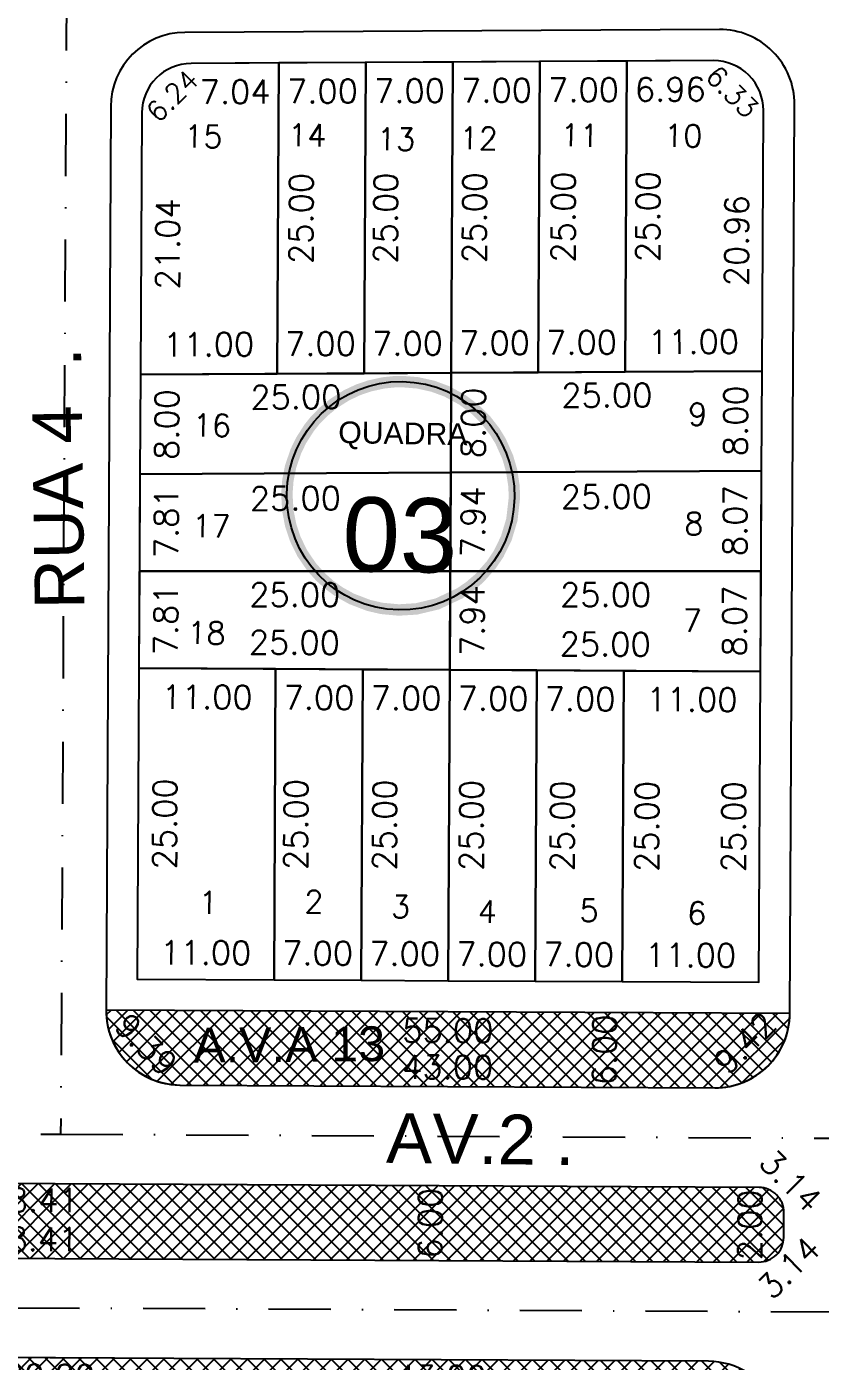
# Model space of a CAD drawing. Header units: millimetres. Extents: x -4430026 to 4783824, y 584 to 9593110.
# Drawn here: x 1808 to 1871.9, y 1393 to 1500.4 of the extents above; entities that cross this region are included whole.
import ezdxf
from ezdxf.enums import TextEntityAlignment as Align

# ---------------------------------------------------------------- set-up
doc = ezdxf.new("R2010")
doc.units = ezdxf.units.MM
doc.linetypes.add('CONTINUO', pattern=[0])
doc.linetypes.add('DASHDOT', pattern=[1, 0.5, -0.25, 0, -0.25])
for name, color, linetype in [('Bra-Rua Calçadas', 1, 'Continuous'), ('Calçada', 1, 'Continuous'), ('Cota', 8, 'Continuous'), ('Cota Curvas', 2, 'Continuous'), ('EIXO DAS VIAS', 252, 'DASHDOT'), ('Lotes', 2, 'Continuous'), ('Nomes de Ruas', 3, 'Continuous'), ('Numero de lotes', 5, 'Continuous'), ('númeraçãoquadras', 4, 'Continuous'), ('TXT A.VERDES', 7, 'Continuous'), ('Área Verde Alameda etc.', 92, 'Continuous')]:
    doc.layers.add(name, color=color, linetype=linetype)
doc.styles.add('arcad1', font='romans.shx')
doc.styles.add('ARIAL', font='arial.ttf', dxfattribs={"height": 0.25})
doc.styles.add('ROMANS', font='romans.shx')
doc.styles.add('STYLE1', font='sanss___.ttf')
doc.dimstyles.new('BOLA100', dxfattribs={"dimscale": 0, "dimtxt": 1.9, "dimasz": 0.18, "dimexe": 0.18, "dimexo": 0.063, "dimgap": 0, "dimtad": 1, "dimzin": 4, "dimdsep": 46, "dimtxsty": 'ROMANS', "dimcen": 0.09, "dimse1": 1, "dimse2": 1, "dimsd1": 1, "dimsd2": 1, "dimclrt": 256, "dimaunit": 1, "dimadec": 4, "dimazin": 0, "dimtfac": 1.2, "dimtix": 1, "dimtmove": 2, "dimatfit": 3, "dimfxl": 1, "dimtvp": 2, "dimtolj": 1, "dimtzin": 4, "dimarcsym": 0})
pattern_1 = [(45, (-350710.31295, -9590084.73025), (-0.67351920908, 0.67351920908), []), (135, (-350710.31295, -9590084.73025), (-0.67351920908, -0.67351920908), [])]

# ---------------------------------------------------------------- blocks, each defined once
blk = doc.blocks.new('*D161')
at = {"layer": 'DEFPOINTS', "color": 0}
for p in [(1821.27, 1497.43), (1828.31, 1497.47), (1828.33, 1494.22)]:
    blk.add_point(p, dxfattribs=at)
at = {"layer": 'Cota', "insert": (1824.8, 1495.15), "char_height": 1.9, "attachment_point": 5, "rotation": 0.3104, "style": 'ROMANS'}
blk.add_mtext('\\A1;7.04', dxfattribs=at)
blk = doc.blocks.new('*D162')
at = {"layer": 'DEFPOINTS', "color": 0}
for p in [(1828.18, 1473.91), (1817.18, 1472.4), (1828.18, 1472.46)]:
    blk.add_point(p, dxfattribs=at)
at = {"layer": 'Cota', "insert": (1822.67, 1474.83), "char_height": 1.9, "attachment_point": 5, "rotation": 0.3104, "style": 'ROMANS'}
blk.add_mtext('\\A1;11.00', dxfattribs=at)
blk = doc.blocks.new('*D163')
at = {"layer": 'DEFPOINTS', "color": 0}
for p in [(1817.18, 1472.4), (1842.18, 1472.54), (1842.2, 1469.72)]:
    blk.add_point(p, dxfattribs=at)
at = {"layer": 'Cota', "insert": (1829.69, 1470.6), "char_height": 1.9, "attachment_point": 5, "rotation": 0.3104, "style": 'ROMANS'}
blk.add_mtext('\\A1;25.00', dxfattribs=at)
blk = doc.blocks.new('*D164')
at = {"layer": 'DEFPOINTS', "color": 0}
for p in [(1817.14, 1464.4), (1842.14, 1464.54), (1842.16, 1461.57)]:
    blk.add_point(p, dxfattribs=at)
at = {"layer": 'Cota', "insert": (1829.65, 1462.45), "char_height": 1.9, "attachment_point": 5, "rotation": 0.3104, "style": 'ROMANS'}
blk.add_mtext('\\A1;25.00', dxfattribs=at)
blk = doc.blocks.new('*D165')
at = {"layer": 'DEFPOINTS', "color": 0}
for p in [(1817.1, 1456.59), (1842.1, 1456.6), (1842.1, 1453.75)]:
    blk.add_point(p, dxfattribs=at)
at = {"layer": 'Cota', "insert": (1829.6, 1454.7), "char_height": 1.9, "attachment_point": 5, "rotation": 0.0079, "style": 'ROMANS'}
blk.add_mtext('\\A1;25.00', dxfattribs=at)
blk = doc.blocks.new('*D166')
at = {"layer": 'DEFPOINTS', "color": 0}
for p in [(1842.07, 1449.84), (1817.06, 1448.79), (1842.06, 1448.66)]:
    blk.add_point(p, dxfattribs=at)
at = {"layer": 'Cota', "insert": (1829.57, 1450.85), "char_height": 1.9, "attachment_point": 5, "rotation": 359.7053, "style": 'ROMANS'}
blk.add_mtext('\\A1;25.00', dxfattribs=at)
blk = doc.blocks.new('*D167')
at = {"layer": 'DEFPOINTS', "color": 0}
for p in [(1817.06, 1448.79), (1828.06, 1448.73), (1828.05, 1445.49)]:
    blk.add_point(p, dxfattribs=at)
at = {"layer": 'Cota', "insert": (1822.55, 1446.47), "char_height": 1.9, "attachment_point": 5, "rotation": 359.7053, "style": 'ROMANS'}
blk.add_mtext('\\A1;11.00', dxfattribs=at)
blk = doc.blocks.new('*D168')
at = {"layer": 'DEFPOINTS', "color": 0}
for p in [(1827.94, 1424.93), (1816.93, 1423.79), (1827.93, 1423.73)]:
    blk.add_point(p, dxfattribs=at)
at = {"layer": 'Cota', "insert": (1822.44, 1425.91), "char_height": 1.9, "attachment_point": 5, "rotation": 359.7053, "style": 'ROMANS'}
blk.add_mtext('\\A1;11.00', dxfattribs=at)
blk = doc.blocks.new('*D169')
at = {"layer": 'DEFPOINTS', "color": 0}
for p in [(1817.06, 1448.79), (1820.16, 1448.77), (1816.93, 1423.79)]:
    blk.add_point(p, dxfattribs=at)
at = {"layer": 'Cota', "insert": (1819.14, 1436.27), "char_height": 1.9, "attachment_point": 5, "rotation": 89.7053, "style": 'ROMANS'}
blk.add_mtext('\\A1;25.00', dxfattribs=at)
blk = doc.blocks.new('*D170')
at = {"layer": 'DEFPOINTS', "color": 0}
for p in [(1828.06, 1448.73), (1830.7, 1448.72), (1827.93, 1423.73)]:
    blk.add_point(p, dxfattribs=at)
at = {"layer": 'Cota', "insert": (1829.69, 1436.22), "char_height": 1.9, "attachment_point": 5, "rotation": 89.7053, "style": 'ROMANS'}
blk.add_mtext('\\A1;25.00', dxfattribs=at)
blk = doc.blocks.new('*D171')
at = {"layer": 'DEFPOINTS', "color": 0}
for p in [(1835.06, 1448.69), (1837.85, 1448.68), (1834.93, 1423.69)]:
    blk.add_point(p, dxfattribs=at)
at = {"layer": 'Cota', "insert": (1836.83, 1436.18), "char_height": 1.9, "attachment_point": 5, "rotation": 89.7053, "style": 'ROMANS'}
blk.add_mtext('\\A1;25.00', dxfattribs=at)
blk = doc.blocks.new('*D172')
at = {"layer": 'DEFPOINTS', "color": 0}
for p in [(1842.06, 1448.66), (1844.82, 1448.64), (1841.93, 1423.66)]:
    blk.add_point(p, dxfattribs=at)
at = {"layer": 'Cota', "insert": (1843.81, 1436.15), "char_height": 1.9, "attachment_point": 5, "rotation": 89.7053, "style": 'ROMANS'}
blk.add_mtext('\\A1;25.00', dxfattribs=at)
blk = doc.blocks.new('*D173')
at = {"layer": 'DEFPOINTS', "color": 0}
for p in [(1849.06, 1448.62), (1852.13, 1448.6), (1848.93, 1423.62)]:
    blk.add_point(p, dxfattribs=at)
at = {"layer": 'Cota', "insert": (1851.12, 1436.11), "char_height": 1.9, "attachment_point": 5, "rotation": 89.7053, "style": 'ROMANS'}
blk.add_mtext('\\A1;25.00', dxfattribs=at)
blk = doc.blocks.new('*D174')
at = {"layer": 'DEFPOINTS', "color": 0}
for p in [(1856.06, 1448.58), (1858.94, 1448.57), (1855.93, 1423.59)]:
    blk.add_point(p, dxfattribs=at)
at = {"layer": 'Cota', "insert": (1857.92, 1436.07), "char_height": 1.9, "attachment_point": 5, "rotation": 89.7053, "style": 'ROMANS'}
blk.add_mtext('\\A1;25.00', dxfattribs=at)
blk = doc.blocks.new('*D175')
at = {"layer": 'DEFPOINTS', "color": 0}
for p in [(1865.91, 1448.53), (1867.06, 1448.53), (1866.93, 1423.53)]:
    blk.add_point(p, dxfattribs=at)
at = {"layer": 'Cota', "insert": (1864.9, 1436.04), "char_height": 1.9, "attachment_point": 5, "rotation": 89.7053, "style": 'ROMANS'}
blk.add_mtext('\\A1;25.00', dxfattribs=at)
blk = doc.blocks.new('*D176')
at = {"layer": 'DEFPOINTS', "color": 0}
for p in [(1865.95, 1456.61), (1867.1, 1456.6), (1867.06, 1448.53)]:
    blk.add_point(p, dxfattribs=at)
at = {"layer": 'Cota', "insert": (1864.98, 1452.58), "char_height": 1.9, "attachment_point": 5, "rotation": 89.7053, "style": 'ROMANS'}
blk.add_mtext('\\A1;8.07', dxfattribs=at)
blk = doc.blocks.new('*D177')
at = {"layer": 'DEFPOINTS', "color": 0}
for p in [(1865.99, 1464.68), (1867.14, 1464.67), (1867.1, 1456.6)]:
    blk.add_point(p, dxfattribs=at)
at = {"layer": 'Cota', "insert": (1865.02, 1460.65), "char_height": 1.9, "attachment_point": 5, "rotation": 89.7053, "style": 'ROMANS'}
blk.add_mtext('\\A1;8.07', dxfattribs=at)
blk = doc.blocks.new('*D178')
at = {"layer": 'DEFPOINTS', "color": 0}
for p in [(1866.04, 1472.68), (1867.19, 1472.68), (1867.14, 1464.67)]:
    blk.add_point(p, dxfattribs=at)
at = {"layer": 'Cota', "insert": (1865.06, 1468.69), "char_height": 1.9, "attachment_point": 5, "rotation": 89.7053, "style": 'ROMANS'}
blk.add_mtext('\\A1;8.00', dxfattribs=at)
blk = doc.blocks.new('*D179')
at = {"layer": 'DEFPOINTS', "color": 0}
for p in [(1866.14, 1493.64), (1867.29, 1493.63), (1867.19, 1472.68)]:
    blk.add_point(p, dxfattribs=at)
at = {"layer": 'Cota', "insert": (1865.14, 1483.17), "char_height": 1.9, "attachment_point": 5, "rotation": 89.7053, "style": 'ROMANS'}
blk.add_mtext('\\A1;20.96', dxfattribs=at)
blk = doc.blocks.new('*D180')
at = {"layer": 'DEFPOINTS', "color": 0}
for p in [(1828.31, 1497.47), (1835.31, 1497.5), (1835.33, 1494.26)]:
    blk.add_point(p, dxfattribs=at)
at = {"layer": 'Cota', "insert": (1831.83, 1495.19), "char_height": 1.9, "attachment_point": 5, "rotation": 0.3104, "style": 'ROMANS'}
blk.add_mtext('\\A1;7.00', dxfattribs=at)
blk = doc.blocks.new('*D181')
at = {"layer": 'DEFPOINTS', "color": 0}
for p in [(1835.31, 1497.5), (1842.31, 1497.54), (1842.33, 1494.29)]:
    blk.add_point(p, dxfattribs=at)
at = {"layer": 'Cota', "insert": (1838.83, 1495.23), "char_height": 1.9, "attachment_point": 5, "rotation": 0.3104, "style": 'ROMANS'}
blk.add_mtext('\\A1;7.00', dxfattribs=at)
blk = doc.blocks.new('*D182')
at = {"layer": 'DEFPOINTS', "color": 0}
for p in [(1842.31, 1497.54), (1849.31, 1497.58), (1849.33, 1494.33)]:
    blk.add_point(p, dxfattribs=at)
at = {"layer": 'Cota', "insert": (1845.83, 1495.26), "char_height": 1.9, "attachment_point": 5, "rotation": 0.3104, "style": 'ROMANS'}
blk.add_mtext('\\A1;7.00', dxfattribs=at)
blk = doc.blocks.new('*D183')
at = {"layer": 'DEFPOINTS', "color": 0}
for p in [(1849.31, 1497.58), (1856.31, 1497.62), (1856.33, 1494.37)]:
    blk.add_point(p, dxfattribs=at)
at = {"layer": 'Cota', "insert": (1852.83, 1495.3), "char_height": 1.9, "attachment_point": 5, "rotation": 0.3104, "style": 'ROMANS'}
blk.add_mtext('\\A1;7.00', dxfattribs=at)
blk = doc.blocks.new('*D184')
at = {"layer": 'DEFPOINTS', "color": 0}
for p in [(1856.31, 1497.62), (1863.27, 1497.65), (1863.29, 1494.41)]:
    blk.add_point(p, dxfattribs=at)
at = {"layer": 'Cota', "insert": (1859.81, 1495.34), "char_height": 1.9, "attachment_point": 5, "rotation": 0.3104, "style": 'ROMANS'}
blk.add_mtext('\\A1;6.96', dxfattribs=at)
blk = doc.blocks.new('*D185')
at = {"layer": 'DEFPOINTS', "color": 0}
for p in [(1835.18, 1473.94), (1828.18, 1472.46), (1835.18, 1472.5)]:
    blk.add_point(p, dxfattribs=at)
at = {"layer": 'Cota', "insert": (1831.67, 1474.88), "char_height": 1.9, "attachment_point": 5, "rotation": 0.3104, "style": 'ROMANS'}
blk.add_mtext('\\A1;7.00', dxfattribs=at)
blk = doc.blocks.new('*D186')
at = {"layer": 'DEFPOINTS', "color": 0}
for p in [(1842.18, 1473.98), (1835.18, 1472.5), (1842.18, 1472.54)]:
    blk.add_point(p, dxfattribs=at)
at = {"layer": 'Cota', "insert": (1838.67, 1474.91), "char_height": 1.9, "attachment_point": 5, "rotation": 0.3104, "style": 'ROMANS'}
blk.add_mtext('\\A1;7.00', dxfattribs=at)
blk = doc.blocks.new('*D187')
at = {"layer": 'DEFPOINTS', "color": 0}
for p in [(1849.18, 1474.02), (1842.18, 1472.54), (1849.19, 1472.58)]:
    blk.add_point(p, dxfattribs=at)
at = {"layer": 'Cota', "insert": (1845.67, 1474.95), "char_height": 1.9, "attachment_point": 5, "rotation": 0.3104, "style": 'ROMANS'}
blk.add_mtext('\\A1;7.00', dxfattribs=at)
blk = doc.blocks.new('*D188')
at = {"layer": 'DEFPOINTS', "color": 0}
for p in [(1856.18, 1474.06), (1856.19, 1472.62), (1849.19, 1472.58)]:
    blk.add_point(p, dxfattribs=at)
at = {"layer": 'Cota', "insert": (1852.67, 1474.99), "char_height": 1.9, "attachment_point": 5, "rotation": 0.3104, "style": 'ROMANS'}
blk.add_mtext('\\A1;7.00', dxfattribs=at)
blk = doc.blocks.new('*D189')
at = {"layer": 'DEFPOINTS', "color": 0}
for p in [(1867.18, 1474.12), (1856.19, 1472.62), (1867.19, 1472.68)]:
    blk.add_point(p, dxfattribs=at)
at = {"layer": 'Cota', "insert": (1861.67, 1475.04), "char_height": 1.9, "attachment_point": 5, "rotation": 0.3104, "style": 'ROMANS'}
blk.add_mtext('\\A1;11.00', dxfattribs=at)
blk = doc.blocks.new('*D190')
at = {"layer": 'DEFPOINTS', "color": 0}
for p in [(1867.19, 1472.68), (1842.18, 1472.54), (1867.2, 1469.86)]:
    blk.add_point(p, dxfattribs=at)
at = {"layer": 'Cota', "insert": (1854.7, 1470.74), "char_height": 1.9, "attachment_point": 5, "rotation": 0.3104, "style": 'ROMANS'}
blk.add_mtext('\\A1;25.00', dxfattribs=at)
blk = doc.blocks.new('*D191')
at = {"layer": 'DEFPOINTS', "color": 0}
for p in [(1842.14, 1464.54), (1867.14, 1464.67), (1867.16, 1461.7)]:
    blk.add_point(p, dxfattribs=at)
at = {"layer": 'Cota', "insert": (1854.66, 1462.59), "char_height": 1.9, "attachment_point": 5, "rotation": 0.3104, "style": 'ROMANS'}
blk.add_mtext('\\A1;25.00', dxfattribs=at)
blk = doc.blocks.new('*D192')
at = {"layer": 'DEFPOINTS', "color": 0}
for p in [(1842.1, 1456.6), (1867.1, 1456.6), (1867.1, 1453.75)]:
    blk.add_point(p, dxfattribs=at)
at = {"layer": 'Cota', "insert": (1854.6, 1454.7), "char_height": 1.9, "attachment_point": 5, "rotation": 0.0079, "style": 'ROMANS'}
blk.add_mtext('\\A1;25.00', dxfattribs=at)
blk = doc.blocks.new('*D193')
at = {"layer": 'DEFPOINTS', "color": 0}
for p in [(1867.07, 1449.71), (1842.06, 1448.66), (1867.06, 1448.53)]:
    blk.add_point(p, dxfattribs=at)
at = {"layer": 'Cota', "insert": (1854.57, 1450.72), "char_height": 1.9, "attachment_point": 5, "rotation": 359.7053, "style": 'ROMANS'}
blk.add_mtext('\\A1;25.00', dxfattribs=at)
blk = doc.blocks.new('*D194')
at = {"layer": 'DEFPOINTS', "color": 0}
for p in [(1828.06, 1448.73), (1835.06, 1448.69), (1835.05, 1445.45)]:
    blk.add_point(p, dxfattribs=at)
at = {"layer": 'Cota', "insert": (1831.55, 1446.42), "char_height": 1.9, "attachment_point": 5, "rotation": 359.7053, "style": 'ROMANS'}
blk.add_mtext('\\A1;7.00', dxfattribs=at)
blk = doc.blocks.new('*D195')
at = {"layer": 'DEFPOINTS', "color": 0}
for p in [(1835.06, 1448.69), (1842.06, 1448.66), (1842.05, 1445.42)]:
    blk.add_point(p, dxfattribs=at)
at = {"layer": 'Cota', "insert": (1838.55, 1446.39), "char_height": 1.9, "attachment_point": 5, "rotation": 359.7053, "style": 'ROMANS'}
blk.add_mtext('\\A1;7.00', dxfattribs=at)
blk = doc.blocks.new('*D196')
at = {"layer": 'DEFPOINTS', "color": 0}
for p in [(1842.06, 1448.66), (1849.06, 1448.62), (1849.05, 1445.38)]:
    blk.add_point(p, dxfattribs=at)
at = {"layer": 'Cota', "insert": (1845.55, 1446.35), "char_height": 1.9, "attachment_point": 5, "rotation": 359.7053, "style": 'ROMANS'}
blk.add_mtext('\\A1;7.00', dxfattribs=at)
blk = doc.blocks.new('*D197')
at = {"layer": 'DEFPOINTS', "color": 0}
for p in [(1849.06, 1448.62), (1856.06, 1448.58), (1856.05, 1445.35)]:
    blk.add_point(p, dxfattribs=at)
at = {"layer": 'Cota', "insert": (1852.55, 1446.31), "char_height": 1.9, "attachment_point": 5, "rotation": 359.7053, "style": 'ROMANS'}
blk.add_mtext('\\A1;7.00', dxfattribs=at)
blk = doc.blocks.new('*D198')
at = {"layer": 'DEFPOINTS', "color": 0}
for p in [(1856.06, 1448.58), (1867.06, 1448.53), (1867.05, 1445.29)]:
    blk.add_point(p, dxfattribs=at)
at = {"layer": 'Cota', "insert": (1861.55, 1446.27), "char_height": 1.9, "attachment_point": 5, "rotation": 359.7053, "style": 'ROMANS'}
blk.add_mtext('\\A1;11.00', dxfattribs=at)
blk = doc.blocks.new('*D199')
at = {"layer": 'DEFPOINTS', "color": 0}
for p in [(1834.94, 1424.9), (1827.93, 1423.73), (1834.93, 1423.69)]:
    blk.add_point(p, dxfattribs=at)
at = {"layer": 'Cota', "insert": (1831.44, 1425.87), "char_height": 1.9, "attachment_point": 5, "rotation": 359.7053, "style": 'ROMANS'}
blk.add_mtext('\\A1;7.00', dxfattribs=at)
blk = doc.blocks.new('*D200')
at = {"layer": 'DEFPOINTS', "color": 0}
for p in [(1841.94, 1424.86), (1834.93, 1423.69), (1841.93, 1423.66)]:
    blk.add_point(p, dxfattribs=at)
at = {"layer": 'Cota', "insert": (1838.44, 1425.83), "char_height": 1.9, "attachment_point": 5, "rotation": 359.7053, "style": 'ROMANS'}
blk.add_mtext('\\A1;7.00', dxfattribs=at)
blk = doc.blocks.new('*D201')
at = {"layer": 'DEFPOINTS', "color": 0}
for p in [(1848.94, 1424.83), (1841.93, 1423.66), (1848.93, 1423.62)]:
    blk.add_point(p, dxfattribs=at)
at = {"layer": 'Cota', "insert": (1845.44, 1425.79), "char_height": 1.9, "attachment_point": 5, "rotation": 359.7053, "style": 'ROMANS'}
blk.add_mtext('\\A1;7.00', dxfattribs=at)
blk = doc.blocks.new('*D202')
at = {"layer": 'DEFPOINTS', "color": 0}
for p in [(1855.94, 1424.79), (1848.93, 1423.62), (1855.93, 1423.59)]:
    blk.add_point(p, dxfattribs=at)
at = {"layer": 'Cota', "insert": (1852.44, 1425.76), "char_height": 1.9, "attachment_point": 5, "rotation": 359.7053, "style": 'ROMANS'}
blk.add_mtext('\\A1;7.00', dxfattribs=at)
blk = doc.blocks.new('*D203')
at = {"layer": 'DEFPOINTS', "color": 0}
for p in [(1866.94, 1424.73), (1855.93, 1423.59), (1866.93, 1423.53)]:
    blk.add_point(p, dxfattribs=at)
at = {"layer": 'Cota', "insert": (1861.44, 1425.71), "char_height": 1.9, "attachment_point": 5, "rotation": 359.7053, "style": 'ROMANS'}
blk.add_mtext('\\A1;11.00', dxfattribs=at)
blk = doc.blocks.new('*D204')
at = {"layer": 'DEFPOINTS', "color": 0}
for p in [(1817.1, 1456.59), (1820.2, 1456.58), (1817.06, 1448.79)]:
    blk.add_point(p, dxfattribs=at)
at = {"layer": 'Cota', "insert": (1819.23, 1452.68), "char_height": 1.9, "attachment_point": 5, "rotation": 89.7053, "style": 'ROMANS'}
blk.add_mtext('\\A1;7.81', dxfattribs=at)
blk = doc.blocks.new('*D205')
at = {"layer": 'DEFPOINTS', "color": 0}
for p in [(1817.14, 1464.4), (1820.24, 1464.39), (1817.1, 1456.59)]:
    blk.add_point(p, dxfattribs=at)
at = {"layer": 'Cota', "insert": (1819.27, 1460.49), "char_height": 1.9, "attachment_point": 5, "rotation": 89.7053, "style": 'ROMANS'}
blk.add_mtext('\\A1;7.81', dxfattribs=at)
blk = doc.blocks.new('*D206')
at = {"layer": 'DEFPOINTS', "color": 0}
for p in [(1817.18, 1472.4), (1820.28, 1472.39), (1817.14, 1464.4)]:
    blk.add_point(p, dxfattribs=at)
at = {"layer": 'Cota', "insert": (1819.31, 1468.39), "char_height": 1.9, "attachment_point": 5, "rotation": 89.7053, "style": 'ROMANS'}
blk.add_mtext('\\A1;8.00', dxfattribs=at)
blk = doc.blocks.new('*D207')
at = {"layer": 'DEFPOINTS', "color": 0}
for p in [(1817.29, 1493.45), (1820.39, 1493.43), (1817.18, 1472.4)]:
    blk.add_point(p, dxfattribs=at)
at = {"layer": 'Cota', "insert": (1819.38, 1482.91), "char_height": 1.9, "attachment_point": 5, "rotation": 89.7053, "style": 'ROMANS'}
blk.add_mtext('\\A1;21.04', dxfattribs=at)
blk = doc.blocks.new('*D208')
at = {"layer": 'DEFPOINTS', "color": 0}
for p in [(1842.1, 1456.6), (1844.86, 1456.58), (1842.06, 1448.66)]:
    blk.add_point(p, dxfattribs=at)
at = {"layer": 'Cota', "insert": (1843.89, 1452.62), "char_height": 1.9, "attachment_point": 5, "rotation": 89.7053, "style": 'ROMANS'}
blk.add_mtext('\\A1;7.94', dxfattribs=at)
blk = doc.blocks.new('*D209')
at = {"layer": 'DEFPOINTS', "color": 0}
for p in [(1842.14, 1464.54), (1844.9, 1464.53), (1842.1, 1456.6)]:
    blk.add_point(p, dxfattribs=at)
at = {"layer": 'Cota', "insert": (1843.93, 1460.56), "char_height": 1.9, "attachment_point": 5, "rotation": 89.7053, "style": 'ROMANS'}
blk.add_mtext('\\A1;7.94', dxfattribs=at)
blk = doc.blocks.new('*D210')
at = {"layer": 'DEFPOINTS', "color": 0}
for p in [(1842.18, 1472.54), (1844.94, 1472.53), (1842.14, 1464.54)]:
    blk.add_point(p, dxfattribs=at)
at = {"layer": 'Cota', "insert": (1843.97, 1468.53), "char_height": 1.9, "attachment_point": 5, "rotation": 89.7053, "style": 'ROMANS'}
blk.add_mtext('\\A1;8.00', dxfattribs=at)
blk = doc.blocks.new('*D211')
at = {"layer": 'DEFPOINTS', "color": 0}
for p in [(1842.31, 1497.54), (1845.07, 1497.53), (1842.18, 1472.54)]:
    blk.add_point(p, dxfattribs=at)
at = {"layer": 'Cota', "insert": (1844.06, 1485.03), "char_height": 1.9, "attachment_point": 5, "rotation": 89.7053, "style": 'ROMANS'}
blk.add_mtext('\\A1;25.00', dxfattribs=at)
blk = doc.blocks.new('*D212')
at = {"layer": 'DEFPOINTS', "color": 0}
for p in [(1828.31, 1497.47), (1831.12, 1497.45), (1828.18, 1472.46)]:
    blk.add_point(p, dxfattribs=at)
at = {"layer": 'Cota', "insert": (1830.11, 1484.96), "char_height": 1.9, "attachment_point": 5, "rotation": 89.7053, "style": 'ROMANS'}
blk.add_mtext('\\A1;25.00', dxfattribs=at)
blk = doc.blocks.new('*D213')
at = {"layer": 'DEFPOINTS', "color": 0}
for p in [(1835.31, 1497.5), (1837.93, 1497.49), (1835.18, 1472.5)]:
    blk.add_point(p, dxfattribs=at)
at = {"layer": 'Cota', "insert": (1836.91, 1484.99), "char_height": 1.9, "attachment_point": 5, "rotation": 89.7053, "style": 'ROMANS'}
blk.add_mtext('\\A1;25.00', dxfattribs=at)
blk = doc.blocks.new('*D214')
at = {"layer": 'DEFPOINTS', "color": 0}
for p in [(1849.31, 1497.58), (1852.22, 1497.56), (1849.19, 1472.58)]:
    blk.add_point(p, dxfattribs=at)
at = {"layer": 'Cota', "insert": (1851.2, 1485.07), "char_height": 1.9, "attachment_point": 5, "rotation": 89.7053, "style": 'ROMANS'}
blk.add_mtext('\\A1;25.00', dxfattribs=at)
blk = doc.blocks.new('*D215')
at = {"layer": 'DEFPOINTS', "color": 0}
for p in [(1856.31, 1497.62), (1859.02, 1497.6), (1856.19, 1472.62)]:
    blk.add_point(p, dxfattribs=at)
at = {"layer": 'Cota', "insert": (1858.01, 1485.11), "char_height": 1.9, "attachment_point": 5, "rotation": 89.7053, "style": 'ROMANS'}
blk.add_mtext('\\A1;25.00', dxfattribs=at)
blk = doc.blocks.new('*D7433')
at = {"layer": 'DEFPOINTS', "color": 0}
for p in [(1814.42, 1421.3), (1869.42, 1421.02), (1869.41, 1418.56)]:
    blk.add_point(p, dxfattribs=at)
at = {"layer": 'Cota', "insert": (1841.91, 1419.65), "char_height": 1.9, "attachment_point": 5, "rotation": 359.7053, "style": 'ROMANS'}
blk.add_mtext('\\A1;55.00', dxfattribs=at)
blk = doc.blocks.new('*D7434')
at = {"layer": 'DEFPOINTS', "color": 0}
for p in [(1820.39, 1415.27), (1863.39, 1415.65), (1863.39, 1415.05)]:
    blk.add_point(p, dxfattribs=at)
at = {"layer": 'Cota', "insert": (1841.9, 1416.71), "char_height": 1.9, "attachment_point": 5, "rotation": 359.7053, "style": 'ROMANS'}
blk.add_mtext('\\A1;43.00', dxfattribs=at)
blk = doc.blocks.new('*D7459')
at = {"layer": 'DEFPOINTS', "color": 0}
for p in [(1748.54, 1407.64), (1866.95, 1407.03), (1866.94, 1404.76)]:
    blk.add_point(p, dxfattribs=at)
at = {"layer": 'Cota', "insert": (1807.74, 1406.02), "char_height": 1.9, "attachment_point": 5, "rotation": 359.7053, "style": 'ROMANS'}
blk.add_mtext('\\A1;118.41', dxfattribs=at)
blk = doc.blocks.new('*D7460')
at = {"layer": 'DEFPOINTS', "color": 0}
for p in [(1748.51, 1401.64), (1866.92, 1401.62), (1866.92, 1401.03)]:
    blk.add_point(p, dxfattribs=at)
at = {"layer": 'Cota', "insert": (1807.72, 1402.88), "char_height": 1.9, "attachment_point": 5, "rotation": 359.7053, "style": 'ROMANS'}
blk.add_mtext('\\A1;118.41', dxfattribs=at)
blk = doc.blocks.new('*D7461')
at = {"layer": 'DEFPOINTS', "color": 0}
for p in [(1868.94, 1405.02), (1867.14, 1403.03), (1868.93, 1403.02)]:
    blk.add_point(p, dxfattribs=at)
at = {"layer": 'Cota', "insert": (1866.2, 1404.03), "char_height": 1.9, "attachment_point": 5, "rotation": 89.7053, "style": 'ROMANS'}
blk.add_mtext('\\A1;2.00', dxfattribs=at)
blk = doc.blocks.new('*D7476')
at = {"layer": 'DEFPOINTS', "color": 0}
for p in [(1826.45, 1407.24), (1841.47, 1407.16), (1826.42, 1401.24)]:
    blk.add_point(p, dxfattribs=at)
at = {"layer": 'Cota', "insert": (1840.5, 1404.16), "char_height": 1.9, "attachment_point": 5, "rotation": 89.7053, "style": 'ROMANS'}
blk.add_mtext('\\A1;6.00', dxfattribs=at)
blk = doc.blocks.new('*D7383')
at = {"layer": 'DEFPOINTS', "color": 0}
for p in [(1799.88, 1393.37), (1819.88, 1393.27), (1819.86, 1390.85)]:
    blk.add_point(p, dxfattribs=at)
at = {"layer": 'Cota', "insert": (1809.87, 1391.85), "char_height": 1.9, "attachment_point": 5, "rotation": 359.7053, "style": 'ROMANS'}
blk.add_mtext('\\A1;20.00', dxfattribs=at)
blk = doc.blocks.new('*D7385')
at = {"layer": 'DEFPOINTS', "color": 0}
for p in [(1819.88, 1393.27), (1862.88, 1393.05), (1862.86, 1390.71)]:
    blk.add_point(p, dxfattribs=at)
at = {"layer": 'Cota', "insert": (1841.37, 1391.77), "char_height": 1.9, "attachment_point": 5, "rotation": 359.7053, "style": 'ROMANS'}
blk.add_mtext('\\A1;43.00', dxfattribs=at)
blk = doc.blocks.new('*D7583')
at = {"layer": 'DEFPOINTS', "color": 0}
for p in [(1853.93, 1421.1), (1853.9, 1415.1), (1855.44, 1415.09)]:
    blk.add_point(p, dxfattribs=at)
at = {"layer": 'Cota', "insert": (1854.51, 1418.09), "char_height": 1.9, "attachment_point": 5, "rotation": 89.7053, "style": 'ROMANS'}
blk.add_mtext('\\A1;6.00', dxfattribs=at)
blk = doc.blocks.new('NUM_quadra')
at = {"color": 6, "const_width": 0.02}
blk.add_lwpolyline([(-0.0134, 0.1996), (-0.034, 0.1971), (-0.0579, 0.1914), (-0.0779, 0.1842), (-0.0981, 0.1743), (-0.1208, 0.1594), (-0.1377, 0.145), (-0.1521, 0.1299), (-0.1625, 0.1166), (-0.1764, 0.0942), (-0.1852, 0.0754), (-0.1941, 0.0483), (-0.1985, 0.0243), (-0.2, 0), (-0.1977, -0.0299), (-0.1921, -0.0556), (-0.1839, -0.0786), (-0.1713, -0.1033), (-0.1546, -0.1269), (-0.1389, -0.1439), (-0.1219, -0.1586), (-0.1046, -0.1705), (-0.0831, -0.1819), (-0.0531, -0.1928), (-0.0302, -0.1977), (0, -0.2), (0.0309, -0.1976), (0.0677, -0.1882), (0.1069, -0.169), (0.124, -0.1569), (0.1407, -0.1421), (0.1614, -0.1181), (0.1737, -0.0992), (0.187, -0.071), (0.1962, -0.0386), (0.2, 0), (0.1989, 0.0205), (0.1943, 0.0473), (0.1871, 0.0707), (0.1741, 0.0984), (0.1635, 0.1151), (0.1472, 0.1354), (0.1285, 0.1533), (0.1063, 0.1694), (0.0782, 0.1841), (0.0533, 0.1928), (0.0267, 0.1982), (0, 0.2)], close=True, dxfattribs=at)
blk.add_circle((0, 0), 0.2)
at = {"color": 3, "insert": (-0.1114, 0.1285), "char_height": 0.038, "width": 0.2663, "attachment_point": 1, "style": 'STYLE1'}
blk.add_mtext('\\fArial|b0|i0|c0|p34;QUADRA', dxfattribs=at)
at = {"color": 3, "style": 'STYLE1'}
blk.add_attdef('00', text='', height=0.13, dxfattribs=at).set_placement((0, -0.1335), align=Align.CENTER)

msp = doc.modelspace()

# ---------------------------------------------------------------- hatches: boundary and pattern name
at = {"layer": 'Área Verde Alameda etc.'}
h = msp.add_hatch(dxfattribs=at)
h.set_pattern_fill('ANSI37', color=256, scale=0.3, style=0)
h.set_pattern_definition(pattern_1)
h.paths.add_polyline_path([(1868.938, 1405.018, 0.4142136), (1866.948, 1407.028), (1748.544, 1407.637, -0.1524067), (1686.084, 1427.482), (1660.887, 1444.64, 0.4184323), (1658.092, 1444.089), (1656.989, 1442.418, 0.4100297), (1657.533, 1439.663), (1682.647, 1422.564, 0.1524067), (1748.513, 1401.637), (1866.917, 1401.028, 0.4142136), (1868.928, 1403.018)])
h = msp.add_hatch(dxfattribs=at)
h.set_pattern_fill('ANSI37', color=256, scale=0.3, style=0)
h.set_pattern_definition(pattern_1)
h.paths.add_polyline_path([(1862.876, 1393.049), (1819.877, 1393.27), (1799.877, 1393.373), (1748.472, 1393.637, -0.1524067), (1678.063, 1416.007), (1655.081, 1432.074, 0.1517554), (1652.82, 1432.795, 0.2540165), (1649.451, 1430.999), (1648.959, 1430.253), (1675.198, 1411.91), (1675.249, 1411.874, 0.1522845), (1748.447, 1388.637), (1799.851, 1388.373), (1819.851, 1388.27), (1868.767, 1388.019, 0.0752142), (1868.215, 1389.727, 0.2829739)])
h = msp.add_hatch(dxfattribs=at)
h.set_pattern_fill('ANSI37', color=256, scale=0.3, style=0)
h.set_pattern_definition(pattern_1)
h.paths.add_polyline_path([(1869.42, 1421.016), (1814.421, 1421.298, 0.100179), (1814.881, 1418.963, 0.0487593), (1815.432, 1417.934, 0.2477092), (1820.359, 1415.268, 0.001311), (1820.39, 1415.268), (1863.39, 1415.047, 0.4142136)])

# ---------------------------------------------------------------- linework, layer by layer
at = {"layer": 'Bra-Rua Calçadas'}
for points in [[(1686.084, 1427.482), (1660.887, 1444.64, 0.4184323), (1658.092, 1444.089), (1656.989, 1442.418, 0.4100297), (1657.533, 1439.663), (1682.647, 1422.564, 0.1524067), (1748.513, 1401.637), (1866.917, 1401.028, 0.4142136), (1868.928, 1403.018), (1868.938, 1405.018, 0.4142136), (1866.948, 1407.028), (1748.544, 1407.637, -0.1524067)], [(1678.063, 1416.007), (1655.081, 1432.074, 0.1517554), (1652.82, 1432.795, 0.2540165), (1649.451, 1430.999), (1648.959, 1430.253), (1675.198, 1411.91), (1675.249, 1411.874, 0.1522845), (1748.447, 1388.637), (1799.851, 1388.373), (1819.851, 1388.27), (1868.767, 1388.019, 0.0752142), (1868.215, 1389.727, 0.2829739), (1862.876, 1393.049), (1819.877, 1393.27), (1799.877, 1393.373), (1748.472, 1393.637, -0.1524067)], [(1869.42, 1421.016), (1814.421, 1421.298, 0.100179), (1814.881, 1418.963, 0.0487593), (1815.432, 1417.934, 0.2477092), (1820.359, 1415.268, 0.0013109), (1820.39, 1415.268), (1863.39, 1415.047, 0.4142136)]]:
    msp.add_lwpolyline(points, format="xyb", close=True, dxfattribs=at)
at = {"layer": 'Calçada', "lineweight": -3}
for p, q in [((1863.764, 1500.157), (1820.762, 1499.924)), ((1863.764, 1500.157), (1820.762, 1499.924)), ((1869.42, 1421.016), (1869.796, 1494.126)), ((1869.42, 1421.016), (1869.796, 1494.126)), ((1814.795, 1493.955), (1814.421, 1421.298)), ((1814.795, 1493.955), (1814.421, 1421.298)), ((1820.39, 1415.268), (1863.39, 1415.047)), ((1819.877, 1393.27), (1799.877, 1393.373)), ((1819.877, 1393.27), (1799.877, 1393.373)), ((1819.877, 1393.27), (1799.877, 1393.373)), ((1819.877, 1393.27), (1799.877, 1393.373)), ((1862.876, 1393.049), (1819.877, 1393.27)), ((1862.876, 1393.049), (1819.877, 1393.27)), ((1862.876, 1393.049), (1819.877, 1393.27)), ((1862.876, 1393.049), (1819.877, 1393.27))]:
    msp.add_line(p, q, dxfattribs=at)
msp.add_lwpolyline([(1869.796, 1494.126, 0.41731), (1863.764, 1500.157), (1820.762, 1499.924, 0.4111239), (1814.795, 1493.955), (1814.421, 1421.298, 0.4142136), (1820.39, 1415.268), (1863.39, 1415.047, 0.4142136), (1869.42, 1421.016)], format="xyb", close=True, dxfattribs=at)
msp.add_lwpolyline([(1869.796, 1494.126, 0.41731), (1863.764, 1500.157), (1820.762, 1499.924, 0.4111239), (1814.795, 1493.955), (1814.421, 1421.298, 0.4142136), (1820.39, 1415.268), (1863.39, 1415.047, 0.4142136), (1869.42, 1421.016)], format="xyb", close=True, dxfattribs=at)
for centre, start, end in [((1820.795, 1493.924), 90.31037, 179.70531), ((1820.795, 1493.924), 90.31037, 179.70531), ((1863.796, 1494.157), 359.70531, 90.31037), ((1863.796, 1494.157), 359.70531, 90.31037), ((1820.421, 1421.268), 179.70531, 269.70531), ((1820.421, 1421.268), 179.70531, 269.70531), ((1863.42, 1421.046), 269.70531, 359.70531), ((1863.42, 1421.046), 269.70531, 359.70531)]:
    msp.add_arc(centre, 6, start, end, dxfattribs=at)
at = {"layer": 'EIXO DAS VIAS', "ltscale": 10}
msp.add_line((1811.244, 1503.473, 103.708), (1810.77, 1411.317, 103.708), dxfattribs=at)
at = {"layer": 'EIXO DAS VIAS', "ltscale": 10, "elevation": 103.708}
for points in [[(1748.57, 1411.637), (1810.77, 1411.317)], [(1810.77, 1411.317), (1872.969, 1410.997)], [(1872.897, 1396.997), (1778.358, 1397.484)]]:
    msp.add_lwpolyline(points, dxfattribs=at)
at = {"layer": 'Lotes', "lineweight": -3}
for p, q in [((1863.272, 1497.654), (1821.27, 1497.427)), ((1828.062, 1448.729), (1827.934, 1423.729)), ((1835.062, 1448.693), (1834.934, 1423.693)), ((1849.062, 1448.621), (1848.933, 1423.621)), ((1856.062, 1448.585), (1855.933, 1423.585))]:
    msp.add_line(p, q, dxfattribs=at)
at = {"layer": 'Lotes', "linetype": 'CONTINUO', "lineweight": -3}
for p, q in [((1817.062, 1448.785), (1816.934, 1423.786)), ((1817.062, 1448.785), (1842.062, 1448.657)), ((1828.062, 1448.729), (1817.062, 1448.785)), ((1827.934, 1423.729), (1828.062, 1448.729)), ((1828.062, 1448.729), (1827.934, 1423.729)), ((1835.062, 1448.693), (1828.062, 1448.729)), ((1834.934, 1423.693), (1835.062, 1448.693)), ((1835.062, 1448.693), (1834.934, 1423.693)), ((1842.062, 1448.657), (1835.062, 1448.693)), ((1841.934, 1423.657), (1842.062, 1448.657)), ((1842.062, 1448.657), (1841.934, 1423.657)), ((1842.062, 1448.657), (1867.062, 1448.528)), ((1849.062, 1448.621), (1842.062, 1448.657)), ((1848.933, 1423.621), (1849.062, 1448.621)), ((1849.062, 1448.621), (1848.933, 1423.621)), ((1856.062, 1448.585), (1849.062, 1448.621)), ((1855.933, 1423.585), (1856.062, 1448.585)), ((1856.062, 1448.585), (1855.933, 1423.585)), ((1867.062, 1448.528), (1856.062, 1448.585)), ((1866.933, 1423.528), (1867.062, 1448.528)), ((1816.934, 1423.786), (1827.934, 1423.729)), ((1827.934, 1423.729), (1834.934, 1423.693)), ((1834.934, 1423.693), (1841.934, 1423.657)), ((1841.934, 1423.657), (1848.933, 1423.621)), ((1848.933, 1423.621), (1855.933, 1423.585)), ((1855.933, 1423.585), (1866.933, 1423.528))]:
    msp.add_line(p, q, dxfattribs=at)
at = {"layer": 'Lotes', "lineweight": -3, "ltscale": 10}
msp.add_line((1867.062, 1448.528), (1817.062, 1448.785), dxfattribs=at)
at = {"layer": 'Lotes'}
for points in [[(1828.313, 1497.465), (1821.27, 1497.427, 0.4111239), (1817.292, 1493.448), (1817.184, 1472.404), (1828.184, 1472.464)], [(1867.294, 1493.634, 0.41731), (1863.272, 1497.654), (1856.314, 1497.617), (1856.185, 1472.616), (1867.186, 1472.675)]]:
    msp.add_lwpolyline(points, format="xyb", close=True, dxfattribs=at)
for points in [[(1835.313, 1497.503), (1828.313, 1497.465), (1828.184, 1472.464), (1835.185, 1472.502)], [(1842.314, 1497.541), (1835.313, 1497.503), (1835.185, 1472.502), (1842.185, 1472.54)], [(1849.314, 1497.579), (1842.314, 1497.541), (1842.185, 1472.54), (1849.185, 1472.578)], [(1856.314, 1497.617), (1849.314, 1497.579), (1849.185, 1472.578), (1856.185, 1472.616)], [(1867.186, 1472.675), (1856.185, 1472.616), (1849.185, 1472.578), (1842.185, 1472.54), (1842.144, 1464.54), (1867.145, 1464.675)], [(1867.186, 1472.675), (1842.185, 1472.54), (1842.144, 1464.54), (1867.145, 1464.675)], [(1842.185, 1472.54), (1835.185, 1472.502), (1828.184, 1472.464), (1817.184, 1472.404), (1817.143, 1464.404), (1842.144, 1464.54)], [(1842.185, 1472.54), (1817.184, 1472.404), (1817.143, 1464.404), (1842.144, 1464.54)], [(1842.144, 1464.54), (1817.143, 1464.404), (1817.062, 1448.785), (1828.062, 1448.729), (1835.062, 1448.693), (1842.062, 1448.657)], [(1842.144, 1464.54), (1817.143, 1464.404), (1817.103, 1456.595), (1842.103, 1456.598)], [(1867.145, 1464.675), (1842.144, 1464.54), (1842.062, 1448.657), (1849.062, 1448.621), (1856.062, 1448.585), (1867.062, 1448.528)], [(1867.145, 1464.675), (1842.144, 1464.54), (1842.103, 1456.598), (1867.103, 1456.602)], [(1842.103, 1456.598), (1817.103, 1456.595), (1817.062, 1448.785), (1828.062, 1448.729), (1835.062, 1448.693), (1842.062, 1448.657)], [(1867.103, 1456.602), (1842.103, 1456.598), (1842.062, 1448.657), (1849.062, 1448.621), (1856.062, 1448.585), (1867.062, 1448.528)], [(1828.062, 1448.729), (1817.062, 1448.785), (1816.934, 1423.786), (1827.934, 1423.729)], [(1835.062, 1448.693), (1828.062, 1448.729), (1827.934, 1423.729), (1834.934, 1423.693)], [(1842.062, 1448.657), (1835.062, 1448.693), (1834.934, 1423.693), (1841.934, 1423.657)], [(1849.062, 1448.621), (1842.062, 1448.657), (1841.934, 1423.657), (1848.933, 1423.621)], [(1856.062, 1448.585), (1849.062, 1448.621), (1848.933, 1423.621), (1855.933, 1423.585)], [(1867.062, 1448.528), (1856.062, 1448.585), (1855.933, 1423.585), (1866.933, 1423.528)]]:
    msp.add_lwpolyline(points, close=True, dxfattribs=at)
for points in [[(1817.103, 1456.595), (1842.103, 1456.598)], [(1842.103, 1456.598), (1867.103, 1456.602)]]:
    msp.add_lwpolyline(points, dxfattribs=at)
at = {"layer": 'Lotes', "lineweight": -3}
for centre, start, end in [((1821.292, 1493.427), 90.31037, 179.70531), ((1863.294, 1493.655), 359.70531, 90.31037)]:
    msp.add_arc(centre, 4, start, end, dxfattribs=at)
at = {"layer": 'Área Verde Alameda etc.'}
for points in [[(1686.084, 1427.482), (1660.887, 1444.64, 0.4184323), (1658.092, 1444.089), (1656.989, 1442.418, 0.4100297), (1657.533, 1439.663), (1682.647, 1422.564, 0.1524067), (1748.513, 1401.637), (1866.917, 1401.028, 0.4142136), (1868.928, 1403.018), (1868.938, 1405.018, 0.4142136), (1866.948, 1407.028), (1748.544, 1407.637, -0.1524067)], [(1678.063, 1416.007), (1655.081, 1432.074, 0.1517554), (1652.82, 1432.795, 0.2540165), (1649.451, 1430.999), (1648.959, 1430.253), (1675.198, 1411.91), (1675.249, 1411.874, 0.1522845), (1748.447, 1388.637), (1799.851, 1388.373), (1819.851, 1388.27), (1868.767, 1388.019, 0.0752142), (1868.215, 1389.727, 0.2829739), (1862.876, 1393.049), (1819.877, 1393.27), (1799.877, 1393.373), (1748.472, 1393.637, -0.1524067)], [(1869.42, 1421.016), (1814.421, 1421.298, 0.100179), (1814.881, 1418.963, 0.0487593), (1815.432, 1417.934, 0.2477092), (1820.359, 1415.268, 0.0013109), (1820.39, 1415.268), (1863.39, 1415.047, 0.4142136)]]:
    msp.add_lwpolyline(points, format="xyb", close=True, dxfattribs=at)

# ---------------------------------------------------------------- block references
at = {"layer": 'númeraçãoquadras', "linetype": 'ByBlock', "extrusion": (0.084411, -0.001453, 0.99643)}
ref = msp.add_blockref('NUM_quadra', (1494.075, -1797.38, 257.11), dxfattribs=dict(at, xscale=45.93175888075766, yscale=45.93175888024863, zscale=45.93175853019476, rotation=270.0385460294471))
ref.add_attrib('00', '03', dxfattribs={"layer": '0', "color": 3, "extrusion": (0.084411, -0.001453, 0.99643), "height": 5.9711, "rotation": 270.03855, "style": 'STYLE1'}).set_placement((1487.945, -1797.384, 257.11), align=Align.CENTER)

# ---------------------------------------------------------------- texts
at = {"layer": 'Cota', "char_height": 1.9, "attachment_point": 5, "style": 'ROMANS'}
for s, insert, rotation in [('\\A1;9.39', (1817.652, 1418.527), 314.70531), ('\\A1;9.42', (1865.796, 1418.646), 44.70531), ('\\A1;3.14', (1869.5, 1407.564), 314.70531), ('\\A1;3.14', (1869.35, 1400.581), 44.70531)]:
    msp.add_mtext(s, dxfattribs=dict(at, insert=insert, rotation=rotation))
at = {"layer": 'Cota Curvas', "char_height": 1.6, "attachment_point": 5, "style": 'ROMANS'}
for s, insert, rotation in [('\\A1;6.24', (1819.757, 1494.833, -51.854), 45.00784), ('\\A1;6.33', (1864.784, 1495.145, -51.854), 315.00784)]:
    msp.add_mtext(s, dxfattribs=dict(at, insert=insert, rotation=rotation))
at = {"layer": 'Nomes de Ruas', "extrusion": (-0.018393, -0.084669, 0.996239), "style": 'ARIAL'}
msp.add_text('RUA 4  .', height=4, rotation=102.96746, dxfattribs=at).set_placement((1458.49, 1808.211, -157.261), align=Align.MIDDLE_CENTER)
at = {"layer": 'Nomes de Ruas', "extrusion": (-0.084173, 0.020544, 0.996239), "style": 'ARIAL'}
msp.add_text('AV.2 .', height=4, rotation=102.96746, dxfattribs=at).set_placement((-1808.041, 1451.912, -126.273), align=Align.MIDDLE_CENTER)
at = {"layer": 'Numero de lotes', "style": 'arcad1'}
for s, p in [('15', (1822.252, 1491.562, 103.708)), ('14', (1830.605, 1491.654, 103.708)), ('13', (1837.75, 1491.333, 103.708)), ('12', (1844.398, 1491.407, 103.708)), ('11', (1852.528, 1491.648, 103.708)), ('10', (1860.851, 1491.615, 103.708)), ('9', (1862.002, 1469.218, 103.708)), ('16', (1822.941, 1468.323, 103.708)), ('17', (1822.886, 1460.224, 103.708)), ('8', (1861.705, 1460.413, 103.708)), ('7', (1861.565, 1452.621, 103.708)), ('18', (1822.5, 1451.627, 103.708)), ('1', (1822.649, 1429.938, 103.708)), ('2', (1831.14, 1430.01, 103.708)), ('3', (1838.113, 1429.612, 103.708)), ('4', (1845.086, 1429.214, 103.708)), ('5', (1853.276, 1429.318, 103.708)), ('6', (1861.938, 1429.101, 103.708))]:
    msp.add_text(s, height=1.8, rotation=358.97539, dxfattribs=at).set_placement(p, align=Align.MIDDLE_CENTER)
at = {"layer": 'TXT A.VERDES', "linetype": 'CONTINUO', "insert": (1821.418, 1419.861, 103.708), "char_height": 2.8, "width": 43.98267, "attachment_point": 1, "rotation": 0.50613, "style": 'arcad1'}
msp.add_mtext('{\\fArial|b0|i0|c0|p34;A.V.A 13}', dxfattribs=at)

# ---------------------------------------------------------------- dimensions: what is measured, and where the dimension line sits
at = {"layer": 'Cota'}
for p1, p2, distance, picture, middle in [((1821.27, 1497.427), (1828.313, 1497.465), -3.247, '*D161', (1824.804, 1495.149)), ((1828.184, 1472.464), (1828.313, 1497.465), -2.811, '*D212', (1830.11, 1484.955)), ((1835.185, 1472.502), (1835.313, 1497.503), -2.615, '*D213', (1836.914, 1484.994)), ((1849.185, 1472.578), (1849.314, 1497.579), -2.902, '*D214', (1851.202, 1485.068)), ((1856.185, 1472.616), (1856.314, 1497.617), -2.706, '*D215', (1858.005, 1485.107)), ((1817.184, 1472.404), (1828.184, 1472.464), 1.442, '*D162', (1822.671, 1474.826)), ((1817.184, 1472.404), (1842.185, 1472.54), -2.818, '*D163', (1829.695, 1470.605)), ((1817.143, 1464.404), (1842.144, 1464.54), -2.972, '*D164', (1829.654, 1462.45)), ((1817.103, 1456.595), (1842.103, 1456.598), -2.847, '*D165', (1829.603, 1454.7)), ((1817.062, 1448.785), (1842.062, 1448.657), 1.179, '*D166', (1829.573, 1450.85)), ((1816.934, 1423.786), (1817.062, 1448.785), -3.096, '*D169', (1819.144, 1436.274)), ((1817.062, 1448.785), (1828.062, 1448.729), -3.238, '*D167', (1822.551, 1446.469)), ((1827.934, 1423.729), (1828.062, 1448.729), -2.641, '*D170', (1829.689, 1436.22)), ((1834.934, 1423.693), (1835.062, 1448.693), -2.785, '*D171', (1836.833, 1436.183)), ((1841.934, 1423.657), (1842.062, 1448.657), -2.758, '*D172', (1843.806, 1436.148)), ((1848.933, 1423.621), (1849.062, 1448.621), -3.072, '*D173', (1851.12, 1436.11)), ((1855.933, 1423.585), (1856.062, 1448.585), -2.876, '*D174', (1857.923, 1436.075)), ((1866.933, 1423.528), (1867.062, 1448.528), 1.151, '*D175', (1864.897, 1436.039)), ((1816.934, 1423.786), (1827.934, 1423.729), 1.205, '*D168', (1822.445, 1425.912)), ((1814.421, 1421.298), (1869.42, 1421.016), -2.455, '*D7433', (1841.913, 1419.652)), ((1853.929, 1421.095), (1853.898, 1415.095), 1.546, '*D7583', (1854.509, 1418.092)), ((1820.39, 1415.268), (1863.39, 1415.047), 0.603, '*D7434', (1841.898, 1416.71)), ((1748.544, 1407.637), (1866.948, 1407.028), -2.265, '*D7459', (1807.74, 1406.017)), ((1826.419, 1401.237), (1826.45, 1407.236), -15.016, '*D7476', (1840.501, 1404.164)), ((1868.938, 1405.018), (1868.928, 1403.018), -1.787, '*D7461', (1866.196, 1404.032)), ((1748.513, 1401.637), (1866.917, 1401.028), 0.596, '*D7460', (1807.723, 1402.879)), ((1799.877, 1393.373), (1819.877, 1393.27), -2.421, '*D7383', (1809.869, 1391.85)), ((1819.877, 1393.27), (1862.876, 1393.049), -2.336, '*D7385', (1841.37, 1391.774))]:
    dim = msp.add_aligned_dim(p1=p1, p2=p2, distance=distance, dimstyle='BOLA100', override={"dimscale": 1}, dxfattribs=at)
    dim.commit()
    dim.dimension.update_dxf_attribs({"geometry": picture, "text_midpoint": middle})
for base, p1, p2, angle, picture, middle in [((1835.331, 1494.256), (1828.313, 1497.465), (1835.313, 1497.503), 180.31037, '*D180', (1831.826, 1495.187)), ((1842.331, 1494.294), (1835.313, 1497.503), (1842.314, 1497.541), 180.31037, '*D181', (1838.826, 1495.225)), ((1845.072, 1497.527), (1842.185, 1472.54), (1842.314, 1497.541), 269.70531, '*D211', (1844.058, 1485.031)), ((1849.331, 1494.332), (1842.314, 1497.541), (1849.314, 1497.579), 180.31037, '*D182', (1845.826, 1495.263)), ((1856.332, 1494.37), (1849.314, 1497.579), (1856.314, 1497.617), 180.31037, '*D183', (1852.826, 1495.301)), ((1863.29, 1494.408), (1856.314, 1497.617), (1863.272, 1497.654), 180.31037, '*D184', (1859.806, 1495.339)), ((1820.388, 1493.432), (1817.184, 1472.404), (1817.292, 1493.448), 269.70531, '*D207', (1819.384, 1482.915)), ((1866.143, 1493.64), (1867.186, 1472.675), (1867.294, 1493.634), 269.70531, '*D179', (1865.139, 1483.165)), ((1835.177, 1473.944), (1828.184, 1472.464), (1835.185, 1472.502), 180.31037, '*D185', (1831.672, 1474.875)), ((1842.177, 1473.982), (1835.185, 1472.502), (1842.185, 1472.54), 180.31037, '*D186', (1838.672, 1474.913)), ((1849.177, 1474.02), (1842.185, 1472.54), (1849.185, 1472.578), 180.31037, '*D187', (1845.672, 1474.951)), ((1856.178, 1474.058), (1849.185, 1472.578), (1856.185, 1472.616), 180.31037, '*D188', (1852.672, 1474.989)), ((1867.178, 1474.117), (1856.185, 1472.616), (1867.186, 1472.675), 180.31037, '*D189', (1861.673, 1475.038)), ((1867.201, 1469.858), (1842.185, 1472.54), (1867.186, 1472.675), 180.31037, '*D190', (1854.696, 1470.74)), ((1866.035, 1472.681), (1867.145, 1464.675), (1867.186, 1472.675), 269.70531, '*D178', (1865.065, 1468.686)), ((1820.279, 1472.389), (1817.143, 1464.404), (1817.184, 1472.404), 269.70531, '*D206', (1819.309, 1468.393)), ((1844.943, 1472.526), (1842.144, 1464.54), (1842.185, 1472.54), 269.70531, '*D210', (1843.973, 1468.53)), ((1820.238, 1464.388), (1817.103, 1456.595), (1817.143, 1464.404), 269.70531, '*D205', (1819.268, 1460.488)), ((1844.902, 1464.525), (1842.103, 1456.598), (1842.144, 1464.54), 269.70531, '*D209', (1843.932, 1460.56)), ((1867.161, 1461.703), (1842.144, 1464.54), (1867.145, 1464.675), 180.31037, '*D191', (1854.655, 1462.585)), ((1865.994, 1464.681), (1867.103, 1456.602), (1867.145, 1464.675), 269.70531, '*D177', (1865.023, 1460.649)), ((1820.198, 1456.579), (1817.062, 1448.785), (1817.103, 1456.595), 269.70531, '*D204', (1819.228, 1452.679)), ((1844.861, 1456.584), (1842.062, 1448.657), (1842.103, 1456.598), 269.70531, '*D208', (1843.891, 1452.618)), ((1867.104, 1453.755), (1842.103, 1456.598), (1867.103, 1456.602), 180.00785, '*D192', (1854.603, 1454.703)), ((1865.953, 1456.607), (1867.062, 1448.528), (1867.103, 1456.602), 269.70531, '*D176', (1864.982, 1452.576)), ((1867.068, 1449.707), (1842.062, 1448.657), (1867.062, 1448.528), 179.70531, '*D193', (1854.573, 1450.722)), ((1835.046, 1445.455), (1828.062, 1448.729), (1835.062, 1448.693), 179.70531, '*D194', (1831.55, 1446.423)), ((1842.045, 1445.419), (1835.062, 1448.693), (1842.062, 1448.657), 179.70531, '*D195', (1838.55, 1446.387)), ((1849.045, 1445.383), (1842.062, 1448.657), (1849.062, 1448.621), 179.70531, '*D196', (1845.55, 1446.351)), ((1856.045, 1445.347), (1849.062, 1448.621), (1856.062, 1448.585), 179.70531, '*D197', (1852.55, 1446.315)), ((1867.045, 1445.29), (1856.062, 1448.585), (1867.062, 1448.528), 179.70531, '*D198', (1861.55, 1446.268)), ((1834.94, 1424.898), (1827.934, 1423.729), (1834.934, 1423.693), 179.70531, '*D199', (1831.445, 1425.866)), ((1841.94, 1424.862), (1834.934, 1423.693), (1841.934, 1423.657), 179.70531, '*D200', (1838.445, 1425.83)), ((1848.94, 1424.826), (1841.934, 1423.657), (1848.933, 1423.621), 179.70531, '*D201', (1845.445, 1425.794)), ((1855.94, 1424.79), (1848.933, 1423.621), (1855.933, 1423.585), 179.70531, '*D202', (1852.444, 1425.758)), ((1866.939, 1424.733), (1855.933, 1423.585), (1866.933, 1423.528), 179.70531, '*D203', (1861.444, 1425.712))]:
    dim = msp.add_linear_dim(base=base, p1=p1, p2=p2, angle=angle, dimstyle='BOLA100', override={"dimscale": 1}, dxfattribs=at)
    dim.commit()
    dim.dimension.update_dxf_attribs({"geometry": picture, "text_midpoint": middle})

doc.saveas('drawing.dxf')
